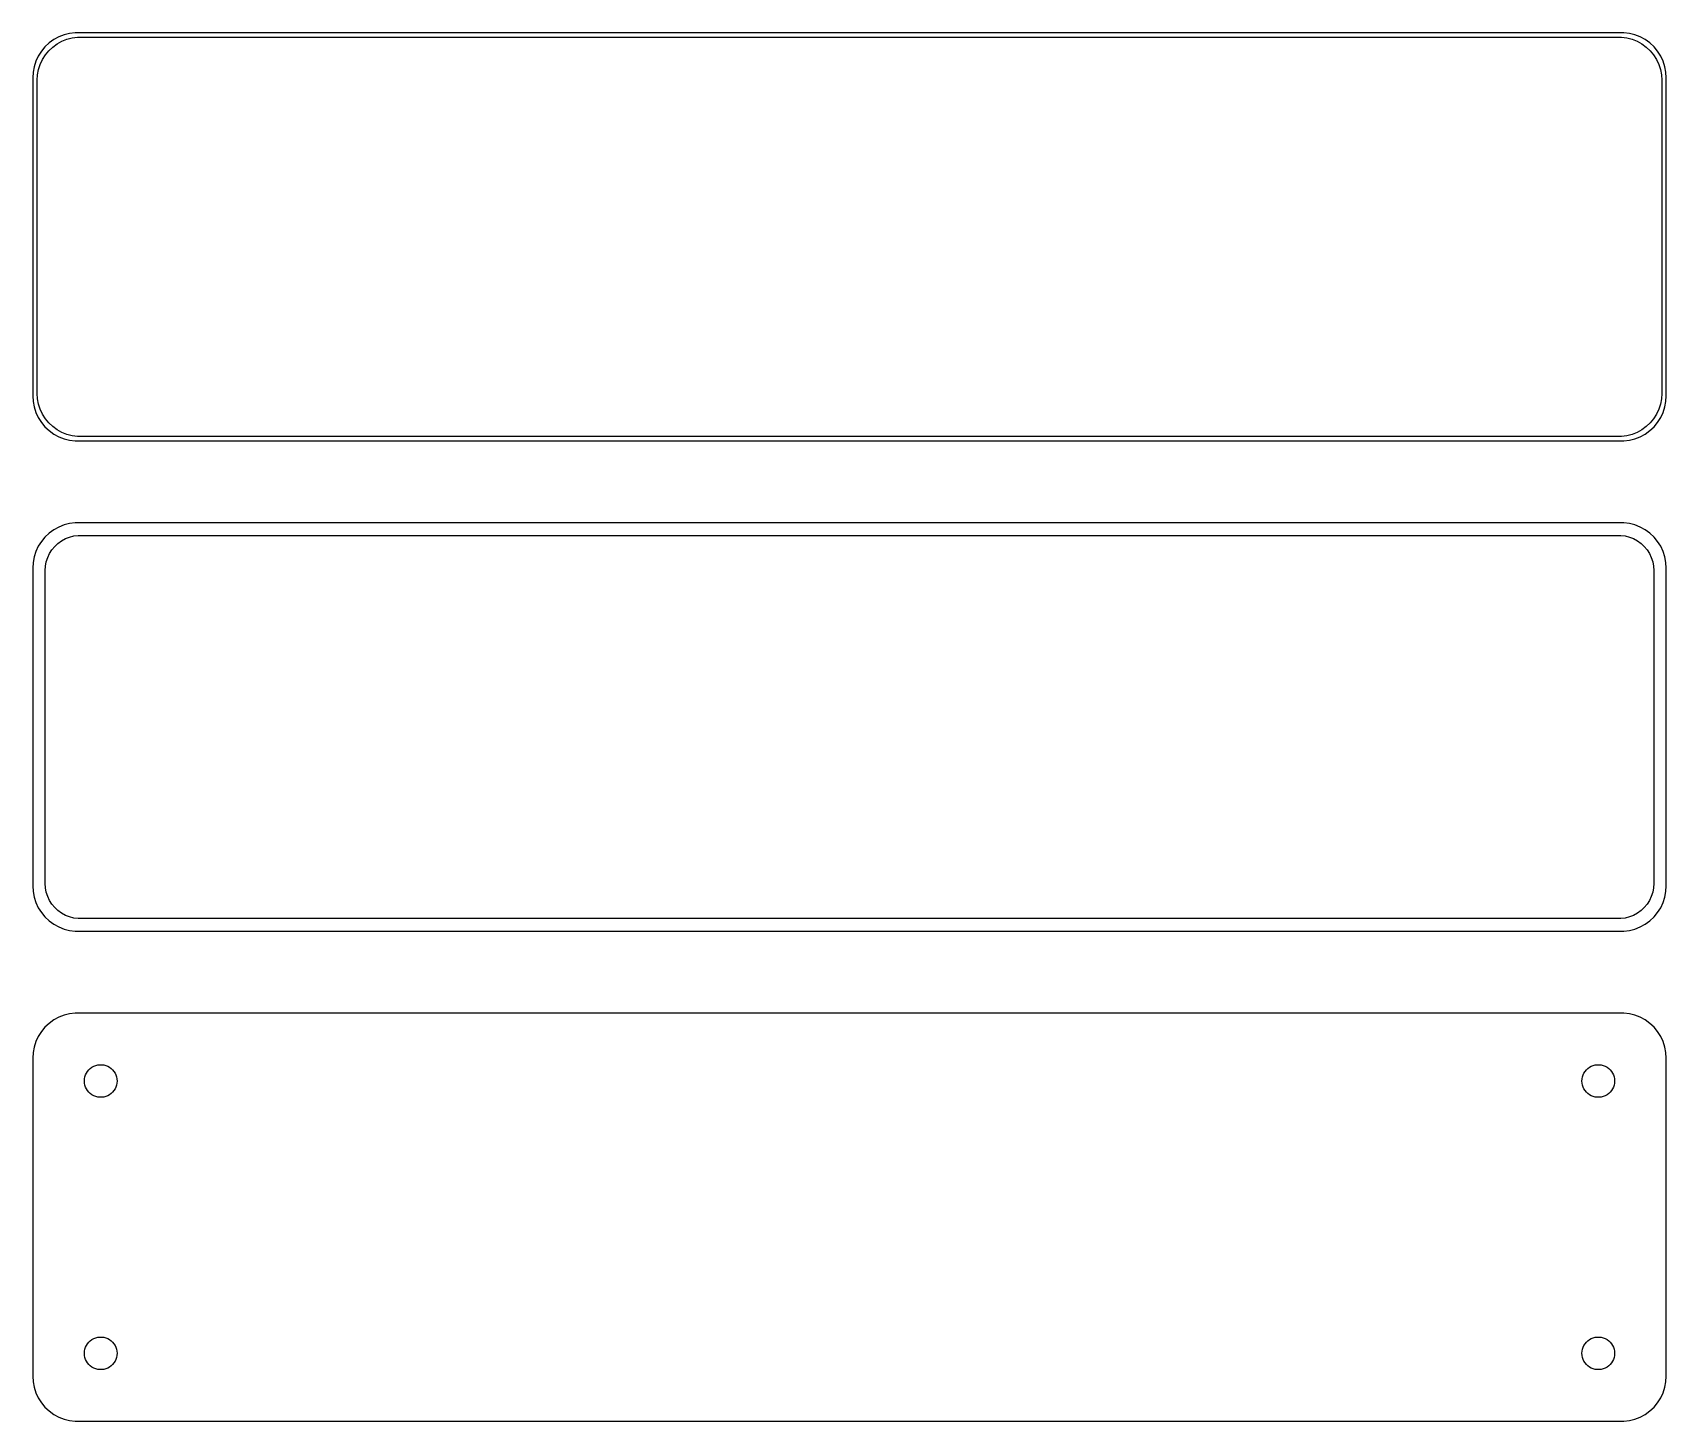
# Model space of a CAD drawing. Header units: metres. Extents: x -90 to 90, y 86 to 238.
import ezdxf

# ---------------------------------------------------------------- set-up
doc = ezdxf.new("R2010")
doc.units = ezdxf.units.M

msp = doc.modelspace()

# ---------------------------------------------------------------- linework, layer by layer
for p, q in [((-87.6791, 237.722), (-88.1871, 237.353)), ((-87.1289, 238.024), (-87.6791, 237.722)), ((-86.5451, 238.255), (-87.1289, 238.024)), ((-86.7724, 237.548), (-86.2178, 237.768)), ((-85.9369, 238.411), (-86.5451, 238.255)), ((-86.2178, 237.768), (-85.6401, 237.916)), ((-85.3139, 238.49), (-85.9369, 238.411)), ((-85.6401, 237.916), (-85.0482, 237.991)), ((85.3139, 238.49), (-85.3139, 238.49)), ((-85.0482, 237.991), (85.0482, 237.991)), ((85.0482, 237.991), (85.6401, 237.916)), ((85.9369, 238.411), (85.3139, 238.49)), ((85.6401, 237.916), (86.2178, 237.768)), ((86.5451, 238.255), (85.9369, 238.411)), ((86.2178, 237.768), (86.7724, 237.548)), ((87.1289, 238.024), (86.5451, 238.255)), ((87.6791, 237.722), (87.1289, 238.024)), ((88.1871, 237.353), (87.6791, 237.722)), ((-89.3815, 235.909), (-89.6489, 235.341)), ((-89.0451, 236.439), (-89.3815, 235.909)), ((-88.6448, 236.923), (-89.0451, 236.439)), ((-88.9125, 235.538), (-88.5928, 236.042)), ((-88.1871, 237.353), (-88.6448, 236.923)), ((-88.5928, 236.042), (-88.2126, 236.502)), ((-88.2126, 236.502), (-87.7778, 236.91)), ((-87.7778, 236.91), (-87.2952, 237.261)), ((-87.2952, 237.261), (-86.7724, 237.548)), ((86.7724, 237.548), (87.2952, 237.261)), ((87.2952, 237.261), (87.7778, 236.91)), ((87.7778, 236.91), (88.2126, 236.502)), ((88.6448, 236.923), (88.1871, 237.353)), ((88.2126, 236.502), (88.5928, 236.042)), ((88.5928, 236.042), (88.9125, 235.538)), ((89.0451, 236.439), (88.6448, 236.923)), ((89.3815, 235.909), (89.0451, 236.439)), ((89.6489, 235.341), (89.3815, 235.909)), ((-89.9606, 234.127), (-90, 233.5)), ((-89.8429, 234.743), (-89.9606, 234.127)), ((-89.6489, 235.341), (-89.8429, 234.743)), ((-89.4625, 233.845), (-89.3508, 234.431)), ((-89.3508, 234.431), (-89.1664, 234.999)), ((-89.1664, 234.999), (-88.9125, 235.538)), ((88.9125, 235.538), (89.1664, 234.999)), ((89.1664, 234.999), (89.3508, 234.431)), ((89.3508, 234.431), (89.4625, 233.845)), ((89.8429, 234.743), (89.6489, 235.341)), ((89.9606, 234.127), (89.8429, 234.743)), ((90, 233.5), (89.9606, 234.127)), ((-90, 233.5), (-90, 198.5)), ((-89.5, 233.25), (-89.4625, 233.845)), ((-89.5, 198.75), (-89.5, 233.25)), ((89.4625, 233.845), (89.5, 233.25)), ((89.5, 233.25), (89.5, 198.75)), ((90, 198.5), (90, 233.5)), ((-90, 198.5), (-89.9606, 197.873)), ((-89.4625, 198.155), (-89.5, 198.75)), ((-89.3508, 197.569), (-89.4625, 198.155)), ((89.4625, 198.155), (89.3508, 197.569)), ((89.5, 198.75), (89.4625, 198.155)), ((89.9606, 197.873), (90, 198.5)), ((-89.9606, 197.873), (-89.8429, 197.257)), ((-89.8429, 197.257), (-89.6489, 196.659)), ((-89.6489, 196.659), (-89.3815, 196.091)), ((-89.1664, 197.001), (-89.3508, 197.569)), ((-88.9125, 196.462), (-89.1664, 197.001)), ((-88.5928, 195.958), (-88.9125, 196.462)), ((88.9125, 196.462), (88.5928, 195.958)), ((89.1664, 197.001), (88.9125, 196.462)), ((89.3508, 197.569), (89.1664, 197.001)), ((89.3815, 196.091), (89.6489, 196.659)), ((89.6489, 196.659), (89.8429, 197.257)), ((89.8429, 197.257), (89.9606, 197.873)), ((-89.3815, 196.091), (-89.0451, 195.561)), ((-89.0451, 195.561), (-88.6448, 195.077)), ((-88.6448, 195.077), (-88.1871, 194.647)), ((-88.2126, 195.498), (-88.5928, 195.958)), ((-87.7778, 195.09), (-88.2126, 195.498)), ((-88.1871, 194.647), (-87.6791, 194.278)), ((-87.2952, 194.739), (-87.7778, 195.09)), ((-86.7724, 194.452), (-87.2952, 194.739)), ((-86.2178, 194.232), (-86.7724, 194.452)), ((86.7724, 194.452), (86.2178, 194.232)), ((87.2952, 194.739), (86.7724, 194.452)), ((87.7778, 195.09), (87.2952, 194.739)), ((87.6791, 194.278), (88.1871, 194.647)), ((88.2126, 195.498), (87.7778, 195.09)), ((88.1871, 194.647), (88.6448, 195.077)), ((88.5928, 195.958), (88.2126, 195.498)), ((88.6448, 195.077), (89.0451, 195.561)), ((89.0451, 195.561), (89.3815, 196.091)), ((-87.6791, 194.278), (-87.1289, 193.976)), ((-87.1289, 193.976), (-86.5451, 193.745)), ((-86.5451, 193.745), (-85.9369, 193.589)), ((-85.6401, 194.084), (-86.2178, 194.232)), ((-85.9369, 193.589), (-85.3139, 193.51)), ((-85.0482, 194.009), (-85.6401, 194.084)), ((-85.3139, 193.51), (85.3139, 193.51)), ((85.0482, 194.009), (-85.0482, 194.009)), ((85.6401, 194.084), (85.0482, 194.009)), ((85.3139, 193.51), (85.9369, 193.589)), ((86.2178, 194.232), (85.6401, 194.084)), ((85.9369, 193.589), (86.5451, 193.745)), ((86.5451, 193.745), (87.1289, 193.976)), ((87.1289, 193.976), (87.6791, 194.278)), ((-87.6791, 183.722), (-88.1871, 183.353)), ((-87.1289, 184.024), (-87.6791, 183.722)), ((-86.5451, 184.255), (-87.1289, 184.024)), ((-85.9369, 184.411), (-86.5451, 184.255)), ((-85.3139, 184.49), (-85.9369, 184.411)), ((85.3139, 184.49), (-85.3139, 184.49)), ((85.9369, 184.411), (85.3139, 184.49)), ((86.5451, 184.255), (85.9369, 184.411)), ((87.1289, 184.024), (86.5451, 184.255)), ((87.6791, 183.722), (87.1289, 184.024)), ((88.1871, 183.353), (87.6791, 183.722)), ((-89.3815, 181.909), (-89.6489, 181.341)), ((-89.0451, 182.439), (-89.3815, 181.909)), ((-88.6448, 182.923), (-89.0451, 182.439)), ((-88.1871, 183.353), (-88.6448, 182.923)), ((-87.8805, 181.524), (-87.5707, 181.899)), ((-87.5707, 181.899), (-87.2165, 182.231)), ((-87.2165, 182.231), (-86.8234, 182.517)), ((-86.8234, 182.517), (-86.3975, 182.751)), ((-86.3975, 182.751), (-85.9457, 182.93)), ((-85.9457, 182.93), (-85.4751, 183.051)), ((-85.4751, 183.051), (-84.993, 183.112)), ((-84.993, 183.112), (84.993, 183.112)), ((84.993, 183.112), (85.4751, 183.051)), ((85.4751, 183.051), (85.9457, 182.93)), ((85.9457, 182.93), (86.3975, 182.751)), ((86.3975, 182.751), (86.8234, 182.517)), ((86.8234, 182.517), (87.2165, 182.231)), ((87.2165, 182.231), (87.5707, 181.899)), ((87.5707, 181.899), (87.8805, 181.524)), ((88.6448, 182.923), (88.1871, 183.353)), ((89.0451, 182.439), (88.6448, 182.923)), ((89.3815, 181.909), (89.0451, 182.439)), ((89.6489, 181.341), (89.3815, 181.909)), ((-89.9606, 180.127), (-90, 179.5)), ((-89.8429, 180.743), (-89.9606, 180.127)), ((-89.6489, 181.341), (-89.8429, 180.743)), ((-88.589, 179.735), (-88.4979, 180.212)), ((-88.4979, 180.212), (-88.3477, 180.674)), ((-88.3477, 180.674), (-88.1408, 181.114)), ((-88.1408, 181.114), (-87.8805, 181.524)), ((87.8805, 181.524), (88.1408, 181.114)), ((88.1408, 181.114), (88.3477, 180.674)), ((88.3477, 180.674), (88.4979, 180.212)), ((88.4979, 180.212), (88.589, 179.735)), ((89.8429, 180.743), (89.6489, 181.341)), ((89.9606, 180.127), (89.8429, 180.743)), ((90, 179.5), (89.9606, 180.127)), ((-90, 179.5), (-90, 144.5)), ((-88.6195, 179.25), (-88.589, 179.735)), ((-88.6195, 144.75), (-88.6195, 179.25)), ((88.589, 179.735), (88.6195, 179.25)), ((88.6195, 179.25), (88.6195, 144.75)), ((90, 144.5), (90, 179.5)), ((-90, 144.5), (-89.9606, 143.873)), ((-88.589, 144.265), (-88.6195, 144.75)), ((-88.4979, 143.788), (-88.589, 144.265)), ((88.589, 144.265), (88.4979, 143.788)), ((88.6195, 144.75), (88.589, 144.265)), ((89.9606, 143.873), (90, 144.5)), ((-89.9606, 143.873), (-89.8429, 143.257)), ((-89.8429, 143.257), (-89.6489, 142.659)), ((-89.6489, 142.659), (-89.3815, 142.091)), ((-88.3477, 143.326), (-88.4979, 143.788)), ((-88.1408, 142.886), (-88.3477, 143.326)), ((-87.8805, 142.476), (-88.1408, 142.886)), ((-87.5707, 142.101), (-87.8805, 142.476)), ((87.8805, 142.476), (87.5707, 142.101)), ((88.1408, 142.886), (87.8805, 142.476)), ((88.3477, 143.326), (88.1408, 142.886)), ((88.4979, 143.788), (88.3477, 143.326)), ((89.3815, 142.091), (89.6489, 142.659)), ((89.6489, 142.659), (89.8429, 143.257)), ((89.8429, 143.257), (89.9606, 143.873)), ((-89.3815, 142.091), (-89.0451, 141.561)), ((-89.0451, 141.561), (-88.6448, 141.077)), ((-88.6448, 141.077), (-88.1871, 140.647)), ((-88.1871, 140.647), (-87.6791, 140.278)), ((-87.2165, 141.769), (-87.5707, 142.101)), ((-86.8234, 141.483), (-87.2165, 141.769)), ((-86.3975, 141.249), (-86.8234, 141.483)), ((-85.9457, 141.07), (-86.3975, 141.249)), ((-85.4751, 140.949), (-85.9457, 141.07)), ((-84.993, 140.888), (-85.4751, 140.949)), ((84.993, 140.888), (-84.993, 140.888)), ((85.4751, 140.949), (84.993, 140.888)), ((85.9457, 141.07), (85.4751, 140.949)), ((86.3975, 141.249), (85.9457, 141.07)), ((86.8234, 141.483), (86.3975, 141.249)), ((87.2165, 141.769), (86.8234, 141.483)), ((87.5707, 142.101), (87.2165, 141.769)), ((87.6791, 140.278), (88.1871, 140.647)), ((88.1871, 140.647), (88.6448, 141.077)), ((88.6448, 141.077), (89.0451, 141.561)), ((89.0451, 141.561), (89.3815, 142.091)), ((-87.6791, 140.278), (-87.1289, 139.976)), ((-87.1289, 139.976), (-86.5451, 139.745)), ((-86.5451, 139.745), (-85.9369, 139.589)), ((-85.9369, 139.589), (-85.3139, 139.51)), ((-85.3139, 139.51), (85.3139, 139.51)), ((85.3139, 139.51), (85.9369, 139.589)), ((85.9369, 139.589), (86.5451, 139.745)), ((86.5451, 139.745), (87.1289, 139.976)), ((87.1289, 139.976), (87.6791, 140.278)), ((-87.6791, 129.722), (-88.1871, 129.353)), ((-87.1289, 130.024), (-87.6791, 129.722)), ((-86.5451, 130.255), (-87.1289, 130.024)), ((-85.9369, 130.411), (-86.5451, 130.255)), ((-85.3139, 130.49), (-85.9369, 130.411)), ((85.3139, 130.49), (-85.3139, 130.49)), ((85.9369, 130.411), (85.3139, 130.49)), ((86.5451, 130.255), (85.9369, 130.411)), ((87.1289, 130.024), (86.5451, 130.255)), ((87.6791, 129.722), (87.1289, 130.024)), ((88.1871, 129.353), (87.6791, 129.722)), ((-89.3815, 127.909), (-89.6489, 127.341)), ((-89.0451, 128.439), (-89.3815, 127.909)), ((-88.6448, 128.923), (-89.0451, 128.439)), ((-88.1871, 129.353), (-88.6448, 128.923)), ((88.6448, 128.923), (88.1871, 129.353)), ((89.0451, 128.439), (88.6448, 128.923)), ((89.3815, 127.909), (89.0451, 128.439)), ((89.6489, 127.341), (89.3815, 127.909)), ((-89.9606, 126.127), (-90, 125.5)), ((-89.8429, 126.743), (-89.9606, 126.127)), ((-89.6489, 127.341), (-89.8429, 126.743)), ((89.8429, 126.743), (89.6489, 127.341)), ((89.9606, 126.127), (89.8429, 126.743)), ((90, 125.5), (89.9606, 126.127)), ((-90, 125.5), (-90, 90.5)), ((-83.9562, 124.058), (-83.8121, 124.232)), ((-83.8121, 124.232), (-83.6474, 124.387)), ((-83.6474, 124.387), (-83.4645, 124.52)), ((-83.4645, 124.52), (-83.2664, 124.629)), ((-83.2664, 124.629), (-83.0562, 124.712)), ((-83.0562, 124.712), (-82.8373, 124.768)), ((-82.8373, 124.768), (-82.613, 124.796)), ((-82.613, 124.796), (-82.387, 124.796)), ((-82.387, 124.796), (-82.1627, 124.768)), ((-82.1627, 124.768), (-81.9438, 124.712)), ((-81.9438, 124.712), (-81.7336, 124.629)), ((-81.7336, 124.629), (-81.5355, 124.52)), ((-81.5355, 124.52), (-81.3526, 124.387)), ((-81.3526, 124.387), (-81.1879, 124.232)), ((-81.1879, 124.232), (-81.0438, 124.058)), ((81.0438, 124.058), (81.1879, 124.232)), ((81.1879, 124.232), (81.3526, 124.387)), ((81.3526, 124.387), (81.5355, 124.52)), ((81.5355, 124.52), (81.7336, 124.629)), ((81.7336, 124.629), (81.9438, 124.712)), ((81.9438, 124.712), (82.1627, 124.768)), ((82.1627, 124.768), (82.387, 124.796)), ((82.387, 124.796), (82.613, 124.796)), ((82.613, 124.796), (82.8373, 124.768)), ((82.8373, 124.768), (83.0562, 124.712)), ((83.0562, 124.712), (83.2664, 124.629)), ((83.2664, 124.629), (83.4645, 124.52)), ((83.4645, 124.52), (83.6474, 124.387)), ((83.6474, 124.387), (83.8121, 124.232)), ((83.8121, 124.232), (83.9562, 124.058)), ((90, 90.5), (90, 125.5)), ((-84.3, 123), (-84.2858, 123.226)), ((-84.2858, 122.774), (-84.3, 123)), ((-84.2858, 123.226), (-84.2434, 123.448)), ((-84.2434, 122.552), (-84.2858, 122.774)), ((-84.2434, 123.448), (-84.1736, 123.663)), ((-84.1736, 122.337), (-84.2434, 122.552)), ((-84.1736, 123.663), (-84.0773, 123.867)), ((-84.0773, 123.867), (-83.9562, 124.058)), ((-81.0438, 124.058), (-80.9226, 123.867)), ((-80.9226, 123.867), (-80.8264, 123.663)), ((-80.8264, 123.663), (-80.7565, 123.448)), ((-80.7565, 122.552), (-80.8264, 122.337)), ((-80.7565, 123.448), (-80.7142, 123.226)), ((-80.7142, 122.774), (-80.7565, 122.552)), ((-80.7142, 123.226), (-80.7, 123)), ((-80.7, 123), (-80.7142, 122.774)), ((80.7, 123), (80.7142, 123.226)), ((80.7142, 122.774), (80.7, 123)), ((80.7142, 123.226), (80.7565, 123.448)), ((80.7565, 122.552), (80.7142, 122.774)), ((80.7565, 123.448), (80.8264, 123.663)), ((80.8264, 122.337), (80.7565, 122.552)), ((80.8264, 123.663), (80.9226, 123.867)), ((80.9226, 123.867), (81.0438, 124.058)), ((83.9562, 124.058), (84.0773, 123.867)), ((84.0773, 123.867), (84.1736, 123.663)), ((84.1736, 123.663), (84.2434, 123.448)), ((84.2434, 122.552), (84.1736, 122.337)), ((84.2434, 123.448), (84.2858, 123.226)), ((84.2858, 122.774), (84.2434, 122.552)), ((84.2858, 123.226), (84.3, 123)), ((84.3, 123), (84.2858, 122.774)), ((-84.0773, 122.133), (-84.1736, 122.337)), ((-83.9562, 121.942), (-84.0773, 122.133)), ((-83.8121, 121.768), (-83.9562, 121.942)), ((-83.6474, 121.613), (-83.8121, 121.768)), ((-83.4645, 121.48), (-83.6474, 121.613)), ((-83.2664, 121.371), (-83.4645, 121.48)), ((-83.0562, 121.288), (-83.2664, 121.371)), ((-82.8373, 121.232), (-83.0562, 121.288)), ((-82.613, 121.204), (-82.8373, 121.232)), ((-82.387, 121.204), (-82.613, 121.204)), ((-82.1627, 121.232), (-82.387, 121.204)), ((-81.9438, 121.288), (-82.1627, 121.232)), ((-81.7336, 121.371), (-81.9438, 121.288)), ((-81.5355, 121.48), (-81.7336, 121.371)), ((-81.3526, 121.613), (-81.5355, 121.48)), ((-81.1879, 121.768), (-81.3526, 121.613)), ((-81.0438, 121.942), (-81.1879, 121.768)), ((-80.9226, 122.133), (-81.0438, 121.942)), ((-80.8264, 122.337), (-80.9226, 122.133)), ((80.9226, 122.133), (80.8264, 122.337)), ((81.0438, 121.942), (80.9226, 122.133)), ((81.1879, 121.768), (81.0438, 121.942)), ((81.3526, 121.613), (81.1879, 121.768)), ((81.5355, 121.48), (81.3526, 121.613)), ((81.7336, 121.371), (81.5355, 121.48)), ((81.9438, 121.288), (81.7336, 121.371)), ((82.1627, 121.232), (81.9438, 121.288)), ((82.387, 121.204), (82.1627, 121.232)), ((82.613, 121.204), (82.387, 121.204)), ((82.8373, 121.232), (82.613, 121.204)), ((83.0562, 121.288), (82.8373, 121.232)), ((83.2664, 121.371), (83.0562, 121.288)), ((83.4645, 121.48), (83.2664, 121.371)), ((83.6474, 121.613), (83.4645, 121.48)), ((83.8121, 121.768), (83.6474, 121.613)), ((83.9562, 121.942), (83.8121, 121.768)), ((84.0773, 122.133), (83.9562, 121.942)), ((84.1736, 122.337), (84.0773, 122.133)), ((-84.2434, 93.4476), (-84.1736, 93.6626)), ((-84.1736, 93.6626), (-84.0773, 93.8672)), ((-84.0773, 93.8672), (-83.9562, 94.058)), ((-83.9562, 94.058), (-83.8121, 94.2322)), ((-83.8121, 94.2322), (-83.6474, 94.3869)), ((-83.6474, 94.3869), (-83.4645, 94.5198)), ((-83.4645, 94.5198), (-83.2664, 94.6287)), ((-83.2664, 94.6287), (-83.0562, 94.7119)), ((-83.0562, 94.7119), (-82.8373, 94.7681)), ((-82.8373, 94.7681), (-82.613, 94.7964)), ((-82.613, 94.7964), (-82.387, 94.7964)), ((-82.387, 94.7964), (-82.1627, 94.7681)), ((-82.1627, 94.7681), (-81.9438, 94.7119)), ((-81.9438, 94.7119), (-81.7336, 94.6287)), ((-81.7336, 94.6287), (-81.5355, 94.5198)), ((-81.5355, 94.5198), (-81.3526, 94.3869)), ((-81.3526, 94.3869), (-81.1879, 94.2322)), ((-81.1879, 94.2322), (-81.0438, 94.058)), ((-81.0438, 94.058), (-80.9226, 93.8672)), ((-80.9226, 93.8672), (-80.8264, 93.6626)), ((-80.8264, 93.6626), (-80.7565, 93.4476)), ((80.7565, 93.4476), (80.8264, 93.6626)), ((80.8264, 93.6626), (80.9226, 93.8672)), ((80.9226, 93.8672), (81.0438, 94.058)), ((81.0438, 94.058), (81.1879, 94.2322)), ((81.1879, 94.2322), (81.3526, 94.3869)), ((81.3526, 94.3869), (81.5355, 94.5198)), ((81.5355, 94.5198), (81.7336, 94.6287)), ((81.7336, 94.6287), (81.9438, 94.7119)), ((81.9438, 94.7119), (82.1627, 94.7681)), ((82.1627, 94.7681), (82.387, 94.7964)), ((82.387, 94.7964), (82.613, 94.7964)), ((82.613, 94.7964), (82.8373, 94.7681)), ((82.8373, 94.7681), (83.0562, 94.7119)), ((83.0562, 94.7119), (83.2664, 94.6287)), ((83.2664, 94.6287), (83.4645, 94.5198)), ((83.4645, 94.5198), (83.6474, 94.3869)), ((83.6474, 94.3869), (83.8121, 94.2322)), ((83.8121, 94.2322), (83.9562, 94.058)), ((83.9562, 94.058), (84.0773, 93.8672)), ((84.0773, 93.8672), (84.1736, 93.6626)), ((84.1736, 93.6626), (84.2434, 93.4476)), ((-84.3, 93), (-84.2858, 93.2256)), ((-84.2858, 92.7744), (-84.3, 93)), ((-84.2858, 93.2256), (-84.2434, 93.4476)), ((-84.2434, 92.5524), (-84.2858, 92.7744)), ((-84.1736, 92.3374), (-84.2434, 92.5524)), ((-84.0773, 92.1329), (-84.1736, 92.3374)), ((-83.9562, 91.942), (-84.0773, 92.1329)), ((-83.8121, 91.7678), (-83.9562, 91.942)), ((-81.0438, 91.942), (-81.1879, 91.7678)), ((-80.9226, 92.1329), (-81.0438, 91.942)), ((-80.8264, 92.3374), (-80.9226, 92.1329)), ((-80.7565, 92.5524), (-80.8264, 92.3374)), ((-80.7565, 93.4476), (-80.7142, 93.2256)), ((-80.7142, 92.7744), (-80.7565, 92.5524)), ((-80.7142, 93.2256), (-80.7, 93)), ((-80.7, 93), (-80.7142, 92.7744)), ((80.7, 93), (80.7142, 93.2256)), ((80.7142, 92.7744), (80.7, 93)), ((80.7142, 93.2256), (80.7565, 93.4476)), ((80.7565, 92.5524), (80.7142, 92.7744)), ((80.8264, 92.3374), (80.7565, 92.5524)), ((80.9226, 92.1329), (80.8264, 92.3374)), ((81.0438, 91.942), (80.9226, 92.1329)), ((81.1879, 91.7678), (81.0438, 91.942)), ((83.9562, 91.942), (83.8121, 91.7678)), ((84.0773, 92.1329), (83.9562, 91.942)), ((84.1736, 92.3374), (84.0773, 92.1329)), ((84.2434, 92.5524), (84.1736, 92.3374)), ((84.2434, 93.4476), (84.2858, 93.2256)), ((84.2858, 92.7744), (84.2434, 92.5524)), ((84.2858, 93.2256), (84.3, 93)), ((84.3, 93), (84.2858, 92.7744)), ((-90, 90.5), (-89.9606, 89.8733)), ((-83.6474, 91.6131), (-83.8121, 91.7678)), ((-83.4645, 91.4802), (-83.6474, 91.6131)), ((-83.2664, 91.3713), (-83.4645, 91.4802)), ((-83.0562, 91.2881), (-83.2664, 91.3713)), ((-82.8373, 91.2319), (-83.0562, 91.2881)), ((-82.613, 91.2036), (-82.8373, 91.2319)), ((-82.387, 91.2036), (-82.613, 91.2036)), ((-82.1627, 91.2319), (-82.387, 91.2036)), ((-81.9438, 91.2881), (-82.1627, 91.2319)), ((-81.7336, 91.3713), (-81.9438, 91.2881)), ((-81.5355, 91.4802), (-81.7336, 91.3713)), ((-81.3526, 91.6131), (-81.5355, 91.4802)), ((-81.1879, 91.7678), (-81.3526, 91.6131)), ((81.3526, 91.6131), (81.1879, 91.7678)), ((81.5355, 91.4802), (81.3526, 91.6131)), ((81.7336, 91.3713), (81.5355, 91.4802)), ((81.9438, 91.2881), (81.7336, 91.3713)), ((82.1627, 91.2319), (81.9438, 91.2881)), ((82.387, 91.2036), (82.1627, 91.2319)), ((82.613, 91.2036), (82.387, 91.2036)), ((82.8373, 91.2319), (82.613, 91.2036)), ((83.0562, 91.2881), (82.8373, 91.2319)), ((83.2664, 91.3713), (83.0562, 91.2881)), ((83.4645, 91.4802), (83.2664, 91.3713)), ((83.6474, 91.6131), (83.4645, 91.4802)), ((83.8121, 91.7678), (83.6474, 91.6131)), ((89.9606, 89.8733), (90, 90.5)), ((-89.9606, 89.8733), (-89.8429, 89.2566)), ((-89.8429, 89.2566), (-89.6489, 88.6594)), ((-89.6489, 88.6594), (-89.3815, 88.0912)), ((89.3815, 88.0912), (89.6489, 88.6594)), ((89.6489, 88.6594), (89.8429, 89.2566)), ((89.8429, 89.2566), (89.9606, 89.8733)), ((-89.3815, 88.0912), (-89.0451, 87.5611)), ((-89.0451, 87.5611), (-88.6448, 87.0773)), ((-88.6448, 87.0773), (-88.1871, 86.6474)), ((-88.1871, 86.6474), (-87.6791, 86.2784)), ((87.6791, 86.2784), (88.1871, 86.6474)), ((88.1871, 86.6474), (88.6448, 87.0773)), ((88.6448, 87.0773), (89.0451, 87.5611)), ((89.0451, 87.5611), (89.3815, 88.0912)), ((-87.6791, 86.2784), (-87.1289, 85.9759)), ((-87.1289, 85.9759), (-86.5451, 85.7447)), ((-86.5451, 85.7447), (-85.9369, 85.5886)), ((-85.9369, 85.5886), (-85.3139, 85.5099)), ((-85.3139, 85.5099), (85.3139, 85.5099)), ((85.3139, 85.5099), (85.9369, 85.5886)), ((85.9369, 85.5886), (86.5451, 85.7447)), ((86.5451, 85.7447), (87.1289, 85.9759)), ((87.1289, 85.9759), (87.6791, 86.2784))]:
    msp.add_line(p, q)

doc.saveas('drawing.dxf')
